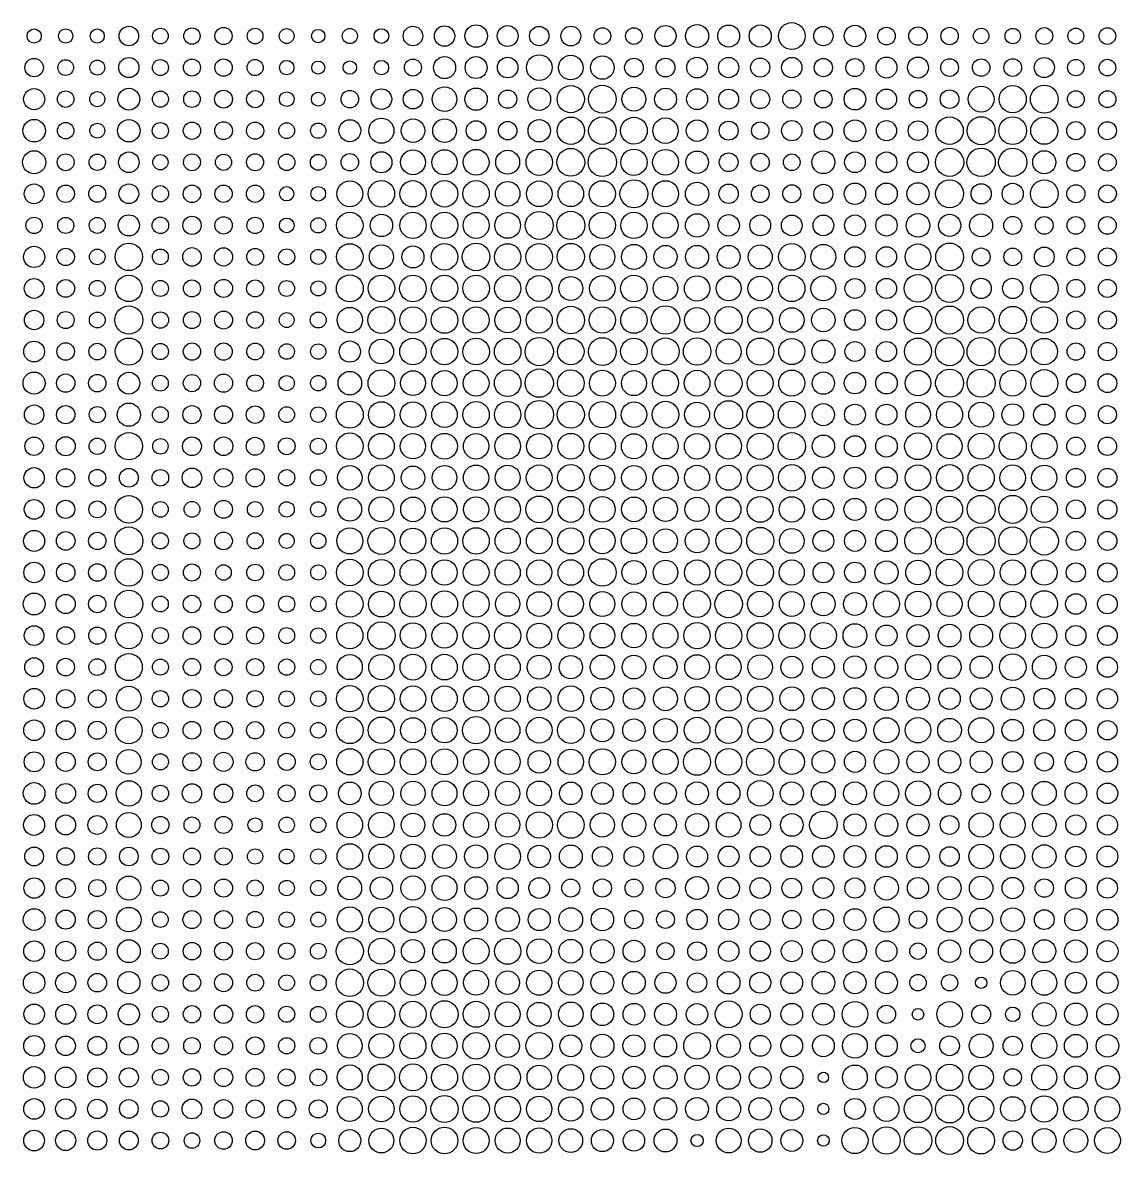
# Model space of a CAD drawing. Header units: millimetres. Extents: x 0 to 15650, y 0 to 8040.
# Drawn here: x 7832 to 9762, y 4051 to 6040 of the extents above; entities that cross this region are included whole.
import ezdxf

# ---------------------------------------------------------------- set-up
doc = ezdxf.new("R2010")
doc.units = ezdxf.units.MM
doc.layers.add('Default', color=7, linetype='Continuous', true_color=0x000000)

msp = doc.modelspace()

# ---------------------------------------------------------------- linework, layer by layer
at = {"layer": 'Default', "color": 0}
for centre, radius in [((7852.7, 6016.1), 12.5), ((7908.2, 6016.1), 12.6), ((7963.7, 6016.1), 12.4), ((8019.2, 6016.1), 17.2), ((8074.7, 6016.1), 13.8), ((8130.2, 6016.1), 14.4), ((8185.7, 6016.1), 15.1), ((8241.2, 6016.1), 13.8), ((8296.7, 6016.1), 13.1), ((8352.2, 6016.1), 11.7), ((8407.7, 6016.1), 13.3), ((8463.2, 6016.1), 12.9), ((8518.7, 6016.1), 17.2), ((8574.2, 6016.1), 17.9), ((8629.7, 6016.1), 19.8), ((8685.2, 6016.1), 18.3), ((8740.7, 6016.1), 17), ((8796.2, 6016.1), 17.4), ((8851.7, 6016.1), 14.6), ((8907.2, 6016.1), 14.6), ((8962.7, 6016.1), 18.6), ((9018.2, 6016.1), 20.2), ((9073.7, 6016.1), 19.3), ((9129.2, 6016.1), 19.5), ((9184.7, 6016.1), 23.5), ((9240.2, 6016.1), 17), ((9295.7, 6016.1), 18.9), ((9351.2, 6016.1), 15.5), ((9406.6, 6016.1), 16.2), ((9462.1, 6016.1), 15.3), ((9517.6, 6016.1), 13.6), ((9573.1, 6016.1), 13.5), ((9628.6, 6016.1), 14.8), ((9684.1, 6016.1), 14), ((9739.6, 6016.1), 14.6), ((7852.7, 5960.7), 16.2), ((7908.2, 5960.7), 13.8), ((7963.7, 5960.7), 13.1), ((8019.2, 5960.7), 17.7), ((8074.7, 5960.7), 14), ((8130.2, 5960.7), 15), ((8185.7, 5960.7), 15.3), ((8241.2, 5960.7), 14.2), ((8296.7, 5960.7), 12.7), ((8352.2, 5960.7), 11.4), ((8407.7, 5960.7), 11.8), ((8463.2, 5960.7), 12.7), ((8518.7, 5960.7), 15), ((8574.2, 5960.7), 19.4), ((8629.7, 5960.7), 19.3), ((8685.2, 5960.7), 18.1), ((8740.7, 5960.7), 22.5), ((8796.2, 5960.7), 21.6), ((8851.7, 5960.7), 20.6), ((8907.2, 5960.7), 16.4), ((8962.7, 5960.7), 16.5), ((9018.2, 5960.7), 18.2), ((9073.7, 5960.7), 17.8), ((9129.2, 5960.7), 16.8), ((9184.7, 5960.7), 17.9), ((9240.2, 5960.7), 16), ((9295.7, 5960.7), 15.8), ((9351.2, 5960.7), 18.4), ((9406.6, 5960.7), 18.4), ((9462.1, 5960.7), 15.5), ((9517.6, 5960.7), 15.3), ((9573.1, 5960.7), 15.5), ((9628.6, 5960.7), 17.7), ((9684.1, 5960.7), 14.4), ((9739.6, 5960.7), 14.6), ((8574.2, 5905.2), 21.7), ((8796.2, 5905.2), 23.8), ((8851.7, 5905.2), 24.4), ((8907.2, 5905.2), 21), ((9517.6, 5905.2), 22.6), ((9573.1, 5905.2), 23.9), ((9628.6, 5905.2), 24.5), ((7852.7, 5905.2), 18.6), ((7908.2, 5905.2), 14.5), ((7963.7, 5905.2), 13.2), ((8019.2, 5905.2), 19.1), ((8074.7, 5905.2), 14.1), ((8130.2, 5905.2), 14.6), ((8185.7, 5905.2), 15.7), ((8241.2, 5905.2), 15), ((8296.7, 5905.2), 12.9), ((8352.2, 5905.2), 12.1), ((8407.7, 5905.2), 15.3), ((8463.2, 5905.2), 18.1), ((8518.7, 5905.2), 17.1), ((8629.7, 5905.2), 19.6), ((8685.2, 5905.2), 16), ((8740.7, 5905.2), 20), ((8962.7, 5905.2), 19.4), ((9018.2, 5905.2), 18.4), ((9073.7, 5905.2), 17.5), ((9129.2, 5905.2), 16.7), ((9184.7, 5905.2), 16), ((9240.2, 5905.2), 15.4), ((9295.7, 5905.2), 19), ((9351.2, 5905.2), 17.7), ((9406.6, 5905.2), 15.4), ((9462.1, 5905.2), 16.4), ((9684.1, 5905.2), 14.8), ((9739.6, 5905.2), 14.9), ((7852.7, 5849.8), 19.8), ((8019.2, 5849.8), 19.7), ((8407.7, 5849.8), 19.3), ((8463.2, 5849.8), 22.1), ((8518.7, 5849.8), 20.8), ((8574.2, 5849.8), 20.8), ((8629.7, 5849.8), 17.4), ((8740.7, 5849.8), 19.7), ((8796.2, 5849.8), 24), ((8851.7, 5849.8), 24.1), ((8907.2, 5849.8), 23.5), ((8962.7, 5849.8), 22.4), ((9018.2, 5849.8), 18.9), ((9073.7, 5849.8), 16.7), ((9184.7, 5849.8), 17.9), ((9295.7, 5849.8), 19.1), ((9351.2, 5849.8), 17.7), ((9406.6, 5849.8), 17.2), ((9462.1, 5849.8), 24.1), ((9517.6, 5849.8), 24.6), ((9573.1, 5849.8), 24.4), ((9628.6, 5849.8), 23.9), ((7908.2, 5849.8), 14.5), ((7963.7, 5849.8), 13.1), ((8074.7, 5849.8), 14.2), ((8130.2, 5849.8), 15.2), ((8185.7, 5849.8), 15.6), ((8241.2, 5849.8), 15.1), ((8296.7, 5849.8), 13.8), ((8352.2, 5849.8), 13.4), ((8685.2, 5849.8), 16.2), ((9129.2, 5849.8), 15.3), ((9240.2, 5849.8), 16), ((9684.1, 5849.8), 16), ((9739.6, 5849.8), 15.8), ((7852.7, 5794.3), 20.3), ((7908.2, 5794.3), 14.8), ((7963.7, 5794.3), 14.3), ((8019.2, 5794.3), 18.1), ((8074.7, 5794.3), 13.4), ((8130.2, 5794.3), 14.8), ((8185.7, 5794.3), 14.2), ((8241.2, 5794.3), 15), ((8296.7, 5794.3), 14.5), ((8352.2, 5794.3), 13.9), ((8407.7, 5794.3), 15.3), ((8463.2, 5794.3), 18.6), ((8518.7, 5794.3), 21.8), ((8574.2, 5794.3), 22.1), ((8629.7, 5794.3), 22.7), ((8685.2, 5794.3), 21), ((8740.7, 5794.3), 23.2), ((8796.2, 5794.3), 24.4), ((8851.7, 5794.3), 25), ((8907.2, 5794.3), 23.2), ((8962.7, 5794.3), 22.6), ((9018.2, 5794.3), 19.8), ((9073.7, 5794.3), 16.5), ((9129.2, 5794.3), 16), ((9184.7, 5794.3), 14.6), ((9240.2, 5794.3), 20), ((9295.7, 5794.3), 18.2), ((9351.2, 5794.3), 18.2), ((9406.6, 5794.3), 18.4), ((9462.1, 5794.3), 24.8), ((9517.6, 5794.3), 24.9), ((9573.1, 5794.3), 24.8), ((9628.6, 5794.3), 20.3), ((9684.1, 5794.3), 15.7), ((9739.6, 5794.3), 15.4), ((7852.7, 5738.9), 17.4), ((7908.2, 5738.9), 15.3), ((7963.7, 5738.9), 14.9), ((8019.2, 5738.9), 17.3), ((8074.7, 5738.9), 14.3), ((8130.2, 5738.9), 15.4), ((8185.7, 5738.9), 15.2), ((8241.2, 5738.9), 15.2), ((8296.7, 5738.9), 12.6), ((8352.2, 5738.9), 12.9), ((8407.7, 5738.9), 22.7), ((8463.2, 5738.9), 23.3), ((8518.7, 5738.9), 23.1), ((8574.2, 5738.9), 23.2), ((8629.7, 5738.9), 23.2), ((8685.2, 5738.9), 21.6), ((8740.7, 5738.9), 22.5), ((8796.2, 5738.9), 22.5), ((8851.7, 5738.9), 23), ((8907.2, 5738.9), 24.6), ((8962.7, 5738.9), 23), ((9018.2, 5738.9), 20.5), ((9073.7, 5738.9), 17), ((9129.2, 5738.9), 15.5), ((9184.7, 5738.9), 15.8), ((9240.2, 5738.9), 16.7), ((9295.7, 5738.9), 18.8), ((9351.2, 5738.9), 18.9), ((9406.6, 5738.9), 19.4), ((9462.1, 5738.9), 24.5), ((9517.6, 5738.9), 17.8), ((9573.1, 5738.9), 18.6), ((9628.6, 5738.9), 24.3), ((9684.1, 5738.9), 15.9), ((9739.6, 5738.9), 15.7), ((8740.7, 5683.4), 24.6), ((8796.2, 5683.4), 24.7), ((7852.7, 5683.4), 14.3), ((7908.2, 5683.4), 14.1), ((7963.7, 5683.4), 14), ((8019.2, 5683.4), 18.6), ((8074.7, 5683.4), 14.5), ((8130.2, 5683.4), 16), ((8185.7, 5683.4), 15.3), ((8241.2, 5683.4), 14.4), ((8296.7, 5683.4), 12.9), ((8352.2, 5683.4), 13.3), ((8407.7, 5683.4), 23.2), ((8463.2, 5683.4), 19.8), ((8518.7, 5683.4), 23), ((8574.2, 5683.4), 23.2), ((8629.7, 5683.4), 22.9), ((8685.2, 5683.4), 22.7), ((8851.7, 5683.4), 23.1), ((8907.2, 5683.4), 23.2), ((8962.7, 5683.4), 22.2), ((9018.2, 5683.4), 20.5), ((9073.7, 5683.4), 18.9), ((9129.2, 5683.4), 18.3), ((9184.7, 5683.4), 18.2), ((9240.2, 5683.4), 18.2), ((9295.7, 5683.4), 18.3), ((9351.2, 5683.4), 18.8), ((9406.6, 5683.4), 20.8), ((9462.1, 5683.4), 19.5), ((9517.6, 5683.4), 20.2), ((9573.1, 5683.4), 15.8), ((9628.6, 5683.4), 15.5), ((9684.1, 5683.4), 15.5), ((9739.6, 5683.4), 15.5), ((8019.2, 5628), 24.1), ((8407.7, 5628), 23.2), ((8463.2, 5628), 21.1), ((8574.2, 5628), 23.4), ((8629.7, 5628), 24.3), ((8685.2, 5628), 23.2), ((8740.7, 5628), 23.4), ((8796.2, 5628), 23.8), ((8851.7, 5628), 21.9), ((8907.2, 5628), 22), ((8962.7, 5628), 20.3), ((9018.2, 5628), 20.3), ((9073.7, 5628), 20.2), ((9129.2, 5628), 21.2), ((9184.7, 5628), 23.5), ((9240.2, 5628), 22), ((9406.6, 5628), 22.7), ((9462.1, 5628), 24.4), ((7852.7, 5628), 18.6), ((7908.2, 5628), 15.3), ((7963.7, 5628), 13.8), ((8074.7, 5628), 13.9), ((8130.2, 5628), 16.3), ((8185.7, 5628), 16), ((8241.2, 5628), 14.8), ((8296.7, 5628), 14.1), ((8352.2, 5628), 13.2), ((8518.7, 5628), 19.3), ((9295.7, 5628), 18), ((9351.2, 5628), 17.8), ((9517.6, 5628), 15.7), ((9573.1, 5628), 15.5), ((9628.6, 5628), 17.3), ((9684.1, 5628), 15.6), ((9739.6, 5628), 15.8), ((7852.7, 5572.6), 17.4), ((7908.2, 5572.6), 15.6), ((8019.2, 5572.6), 23.2), ((8185.7, 5572.6), 15.8), ((8407.7, 5572.6), 23.7), ((8463.2, 5572.6), 23.4), ((8518.7, 5572.6), 23.4), ((8574.2, 5572.6), 23.2), ((8629.7, 5572.6), 23.4), ((8685.2, 5572.6), 23.2), ((8740.7, 5572.6), 22.7), ((8796.2, 5572.6), 21.1), ((8851.7, 5572.6), 22.5), ((8907.2, 5572.6), 23.4), ((8962.7, 5572.6), 21.6), ((9018.2, 5572.6), 22.3), ((9073.7, 5572.6), 21.8), ((9129.2, 5572.6), 21.5), ((9184.7, 5572.6), 23.2), ((9240.2, 5572.6), 21.9), ((9295.7, 5572.6), 17.5), ((9351.2, 5572.6), 17.7), ((9406.6, 5572.6), 24.3), ((9462.1, 5572.6), 24.5), ((9517.6, 5572.6), 17.9), ((9573.1, 5572.6), 17.9), ((9628.6, 5572.6), 24.4), ((9684.1, 5572.6), 15.8), ((9739.6, 5572.6), 15.8), ((7963.7, 5572.6), 14), ((8074.7, 5572.6), 14), ((8130.2, 5572.6), 15), ((8241.2, 5572.6), 14.9), ((8296.7, 5572.6), 13.9), ((8352.2, 5572.6), 13.1), ((7852.7, 5517.1), 17.1), ((7908.2, 5517.1), 14.9), ((7963.7, 5517.1), 13.9), ((8019.2, 5517.1), 24.7), ((8074.7, 5517.1), 14.3), ((8130.2, 5517.1), 15), ((8185.7, 5517.1), 15.8), ((8241.2, 5517.1), 14.6), ((8296.7, 5517.1), 13.1), ((8352.2, 5517.1), 14), ((8407.7, 5517.1), 22.3), ((8463.2, 5517.1), 23.7), ((8518.7, 5517.1), 23.2), ((8574.2, 5517.1), 23.3), ((8629.7, 5517.1), 23), ((8685.2, 5517.1), 22.5), ((8740.7, 5517.1), 23), ((8796.2, 5517.1), 24.1), ((8851.7, 5517.1), 23.2), ((8907.2, 5517.1), 23.3), ((8962.7, 5517.1), 25), ((9018.2, 5517.1), 22), ((9073.7, 5517.1), 23.9), ((9129.2, 5517.1), 22), ((9184.7, 5517.1), 21.6), ((9240.2, 5517.1), 20.6), ((9295.7, 5517.1), 18.1), ((9351.2, 5517.1), 17.7), ((9406.6, 5517.1), 24.1), ((9462.1, 5517.1), 24.6), ((9517.6, 5517.1), 23.2), ((9573.1, 5517.1), 24), ((9628.6, 5517.1), 23.2), ((9684.1, 5517.1), 15.9), ((9739.6, 5517.1), 15.9), ((7852.7, 5461.7), 18.3), ((7908.2, 5461.7), 15.4), ((7963.7, 5461.7), 14.6), ((8019.2, 5461.7), 23.8), ((8074.7, 5461.7), 14.2), ((8130.2, 5461.7), 15.2), ((8185.7, 5461.7), 15.3), ((8241.2, 5461.7), 14.8), ((8296.7, 5461.7), 13.6), ((8352.2, 5461.7), 13.4), ((8407.7, 5461.7), 18.7), ((8463.2, 5461.7), 21.5), ((8518.7, 5461.7), 23.3), ((8574.2, 5461.7), 23.2), ((8629.7, 5461.7), 23.5), ((8685.2, 5461.7), 23.4), ((8740.7, 5461.7), 24.9), ((8796.2, 5461.7), 23.2), ((8851.7, 5461.7), 24.4), ((8907.2, 5461.7), 23.4), ((8962.7, 5461.7), 23.9), ((9018.2, 5461.7), 24.1), ((9073.7, 5461.7), 22.1), ((9129.2, 5461.7), 23.8), ((9184.7, 5461.7), 23), ((9240.2, 5461.7), 20.3), ((9295.7, 5461.7), 17.5), ((9351.2, 5461.7), 17.7), ((9406.6, 5461.7), 23.8), ((9462.1, 5461.7), 24.9), ((9517.6, 5461.7), 24.8), ((9573.1, 5461.7), 24), ((9628.6, 5461.7), 23.2), ((9684.1, 5461.7), 15.3), ((9739.6, 5461.7), 16.1), ((8463.2, 5406.2), 23.5), ((8629.7, 5406.2), 22.7), ((8685.2, 5406.2), 23.4), ((8740.7, 5406.2), 24.9), ((8796.2, 5406.2), 23.5), ((8851.7, 5406.2), 22.8), ((8962.7, 5406.2), 23), ((9018.2, 5406.2), 22.7), ((9073.7, 5406.2), 23.5), ((9129.2, 5406.2), 22.7), ((9184.7, 5406.2), 23), ((9462.1, 5406.2), 24.6), ((9517.6, 5406.2), 24.6), ((9573.1, 5406.2), 22.8), ((9628.6, 5406.2), 23.7), ((7852.7, 5406.2), 19.4), ((7908.2, 5406.2), 16.1), ((7963.7, 5406.2), 15.3), ((8019.2, 5406.2), 19.1), ((8074.7, 5406.2), 13.9), ((8130.2, 5406.2), 15.2), ((8185.7, 5406.2), 16), ((8241.2, 5406.2), 14.6), ((8296.7, 5406.2), 13.4), ((8352.2, 5406.2), 13.6), ((8407.7, 5406.2), 20.7), ((8518.7, 5406.2), 21.8), ((8574.2, 5406.2), 22.1), ((8907.2, 5406.2), 22), ((9240.2, 5406.2), 19.6), ((9295.7, 5406.2), 18.8), ((9351.2, 5406.2), 18.9), ((9406.6, 5406.2), 22.4), ((9684.1, 5406.2), 16.5), ((9739.6, 5406.2), 16.5), ((8019.2, 5350.8), 20.4), ((8407.7, 5350.8), 23.7), ((8463.2, 5350.8), 22.8), ((8518.7, 5350.8), 22.5), ((8574.2, 5350.8), 22.5), ((8629.7, 5350.8), 23.2), ((8685.2, 5350.8), 23.3), ((8740.7, 5350.8), 25), ((8796.2, 5350.8), 23.9), ((8851.7, 5350.8), 23.3), ((8907.2, 5350.8), 22.4), ((8962.7, 5350.8), 23.5), ((9018.2, 5350.8), 22), ((9073.7, 5350.8), 24.6), ((9129.2, 5350.8), 23.4), ((9184.7, 5350.8), 23.6), ((9240.2, 5350.8), 19.5), ((9406.6, 5350.8), 21.7), ((9462.1, 5350.8), 23), ((9517.6, 5350.8), 21.9), ((9573.1, 5350.8), 19.1), ((9628.6, 5350.8), 18.7), ((7852.7, 5350.8), 17.1), ((7908.2, 5350.8), 16.1), ((7963.7, 5350.8), 14.2), ((8074.7, 5350.8), 13.9), ((8130.2, 5350.8), 15.9), ((8185.7, 5350.8), 15.8), ((8241.2, 5350.8), 15.5), ((8296.7, 5350.8), 13.8), ((8352.2, 5350.8), 13.5), ((9295.7, 5350.8), 18.4), ((9351.2, 5350.8), 18.4), ((9684.1, 5350.8), 16.5), ((9739.6, 5350.8), 15.9), ((7852.7, 5295.3), 16.2), ((7908.2, 5295.3), 16.7), ((7963.7, 5295.3), 14.3), ((8019.2, 5295.3), 23.9), ((8130.2, 5295.3), 16.5), ((8185.7, 5295.3), 16.3), ((8241.2, 5295.3), 15.7), ((8296.7, 5295.3), 14.8), ((8407.7, 5295.3), 23.4), ((8463.2, 5295.3), 22.7), ((8518.7, 5295.3), 22.2), ((8574.2, 5295.3), 22.7), ((8629.7, 5295.3), 22.4), ((8685.2, 5295.3), 22.7), ((8740.7, 5295.3), 22.2), ((8796.2, 5295.3), 22.7), ((8851.7, 5295.3), 23), ((8907.2, 5295.3), 22.1), ((8962.7, 5295.3), 22.3), ((9018.2, 5295.3), 22.4), ((9073.7, 5295.3), 22.7), ((9129.2, 5295.3), 23), ((9184.7, 5295.3), 24), ((9240.2, 5295.3), 19.7), ((9295.7, 5295.3), 18.5), ((9351.2, 5295.3), 18.9), ((9406.6, 5295.3), 23.5), ((9462.1, 5295.3), 22), ((9517.6, 5295.3), 22.8), ((9573.1, 5295.3), 23.9), ((9628.6, 5295.3), 22.6), ((9684.1, 5295.3), 16.1), ((9739.6, 5295.3), 16.2), ((8074.7, 5295.3), 13.6), ((8352.2, 5295.3), 14.1), ((7852.7, 5239.9), 17.9), ((7908.2, 5239.9), 16), ((7963.7, 5239.9), 14.8), ((8019.2, 5239.9), 16.5), ((8074.7, 5239.9), 14.5), ((8130.2, 5239.9), 17.2), ((8185.7, 5239.9), 16.2), ((8241.2, 5239.9), 16), ((8296.7, 5239.9), 14.3), ((8352.2, 5239.9), 14), ((8407.7, 5239.9), 21.5), ((8463.2, 5239.9), 22.7), ((8518.7, 5239.9), 20.6), ((8574.2, 5239.9), 21.7), ((8629.7, 5239.9), 22.4), ((8685.2, 5239.9), 22), ((8740.7, 5239.9), 22.7), ((8796.2, 5239.9), 23.2), ((8851.7, 5239.9), 22), ((8907.2, 5239.9), 21.6), ((8962.7, 5239.9), 22.2), ((9018.2, 5239.9), 22.1), ((9073.7, 5239.9), 22), ((9129.2, 5239.9), 22.9), ((9184.7, 5239.9), 23.3), ((9240.2, 5239.9), 18.8), ((9295.7, 5239.9), 18.7), ((9351.2, 5239.9), 18.9), ((9406.6, 5239.9), 22.5), ((9462.1, 5239.9), 23.1), ((9517.6, 5239.9), 23.1), ((9573.1, 5239.9), 22.5), ((9628.6, 5239.9), 22.2), ((9684.1, 5239.9), 16.6), ((9739.6, 5239.9), 16.6), ((7852.7, 5184.4), 17.4), ((7908.2, 5184.4), 16), ((7963.7, 5184.4), 14.8), ((8019.2, 5184.4), 24.2), ((8074.7, 5184.4), 13.8), ((8130.2, 5184.4), 13.9), ((8185.7, 5184.4), 15.7), ((8241.2, 5184.4), 13.6), ((8296.7, 5184.4), 13.4), ((8352.2, 5184.4), 13.5), ((8407.7, 5184.4), 20.8), ((8463.2, 5184.4), 22), ((8518.7, 5184.4), 21.6), ((8574.2, 5184.4), 22.1), ((8629.7, 5184.4), 22.1), ((8685.2, 5184.4), 22.7), ((8740.7, 5184.4), 23.5), ((8796.2, 5184.4), 22.8), ((8851.7, 5184.4), 22.6), ((8907.2, 5184.4), 21.7), ((8962.7, 5184.4), 21.2), ((9018.2, 5184.4), 21.3), ((9073.7, 5184.4), 21.6), ((9129.2, 5184.4), 22.7), ((9184.7, 5184.4), 22.2), ((9240.2, 5184.4), 18.2), ((9295.7, 5184.4), 19.3), ((9351.2, 5184.4), 19.1), ((9406.6, 5184.4), 23), ((9462.1, 5184.4), 23), ((9517.6, 5184.4), 24.6), ((9573.1, 5184.4), 24.6), ((9628.6, 5184.4), 23), ((9684.1, 5184.4), 16.5), ((9739.6, 5184.4), 16.8), ((8019.2, 5129), 24.6), ((8407.7, 5129), 23), ((8463.2, 5129), 23.6), ((8518.7, 5129), 22.5), ((8574.2, 5129), 23.1), ((8629.7, 5129), 23.2), ((8685.2, 5129), 22.2), ((8740.7, 5129), 22.6), ((8796.2, 5129), 23), ((8851.7, 5129), 22.5), ((8907.2, 5129), 22.3), ((9073.7, 5129), 22.4), ((9129.2, 5129), 23.8), ((9184.7, 5129), 21.7), ((9406.6, 5129), 23.4), ((9462.1, 5129), 24.6), ((9517.6, 5129), 24.8), ((9573.1, 5129), 24.6), ((9628.6, 5129), 24.8), ((7852.7, 5129), 18.5), ((7908.2, 5129), 16.4), ((7963.7, 5129), 15.3), ((8074.7, 5129), 14.2), ((8130.2, 5129), 14.1), ((8185.7, 5129), 15.5), ((8241.2, 5129), 14.2), ((8296.7, 5129), 13.2), ((8352.2, 5129), 13.6), ((8962.7, 5129), 21), ((9018.2, 5129), 20.8), ((9240.2, 5129), 18.4), ((9295.7, 5129), 18.4), ((9351.2, 5129), 18.9), ((9684.1, 5129), 16.8), ((9739.6, 5129), 16.6), ((7852.7, 5073.5), 18.1), ((8019.2, 5073.5), 24.2), ((8407.7, 5073.5), 23.4), ((8463.2, 5073.5), 22.9), ((8518.7, 5073.5), 22.7), ((8574.2, 5073.5), 22.3), ((8629.7, 5073.5), 22.7), ((8685.2, 5073.5), 22.2), ((8740.7, 5073.5), 22), ((8796.2, 5073.5), 22.5), ((8851.7, 5073.5), 24.2), ((8907.2, 5073.5), 21.2), ((8962.7, 5073.5), 21.6), ((9018.2, 5073.5), 22.2), ((9073.7, 5073.5), 22.9), ((9129.2, 5073.5), 23.3), ((9184.7, 5073.5), 22), ((9240.2, 5073.5), 18.2), ((9295.7, 5073.5), 18.2), ((9351.2, 5073.5), 20.4), ((9406.6, 5073.5), 21.6), ((9462.1, 5073.5), 23.4), ((9517.6, 5073.5), 22.7), ((9573.1, 5073.5), 22.2), ((9628.6, 5073.5), 22.4), ((7908.2, 5073.5), 16.2), ((7963.7, 5073.5), 15.4), ((8074.7, 5073.5), 14.1), ((8130.2, 5073.5), 15), ((8185.7, 5073.5), 13.6), ((8241.2, 5073.5), 14.6), ((8296.7, 5073.5), 14), ((8352.2, 5073.5), 13.3), ((9684.1, 5073.5), 17), ((9739.6, 5073.5), 17), ((7852.7, 5018.1), 19.2), ((7908.2, 5018.1), 16.9), ((7963.7, 5018.1), 15.3), ((8019.2, 5018.1), 24.4), ((8074.7, 5018.1), 13.9), ((8130.2, 5018.1), 15.3), ((8185.7, 5018.1), 15.3), ((8241.2, 5018.1), 15.1), ((8296.7, 5018.1), 14.3), ((8352.2, 5018.1), 13.6), ((8407.7, 5018.1), 23.2), ((8463.2, 5018.1), 22.7), ((8518.7, 5018.1), 23.2), ((8574.2, 5018.1), 23), ((8629.7, 5018.1), 22.9), ((8685.2, 5018.1), 21.5), ((8740.7, 5018.1), 21.7), ((8796.2, 5018.1), 22.2), ((8851.7, 5018.1), 21.9), ((8907.2, 5018.1), 21.2), ((8962.7, 5018.1), 21.1), ((9018.2, 5018.1), 23.7), ((9073.7, 5018.1), 24.1), ((9129.2, 5018.1), 22.3), ((9184.7, 5018.1), 21.8), ((9240.2, 5018.1), 20.8), ((9295.7, 5018.1), 20.2), ((9351.2, 5018.1), 22.9), ((9406.6, 5018.1), 22.5), ((9462.1, 5018.1), 22), ((9517.6, 5018.1), 22.5), ((9573.1, 5018.1), 22.7), ((9628.6, 5018.1), 23.4), ((9684.1, 5018.1), 18), ((9739.6, 5018.1), 17.2), ((7852.7, 4962.6), 17.3), ((7908.2, 4962.6), 15.6), ((7963.7, 4962.6), 15.1), ((8019.2, 4962.6), 23.2), ((8074.7, 4962.6), 14), ((8130.2, 4962.6), 15.6), ((8185.7, 4962.6), 15.8), ((8241.2, 4962.6), 15), ((8296.7, 4962.6), 14), ((8352.2, 4962.6), 13.4), ((8407.7, 4962.6), 23.1), ((8463.2, 4962.6), 24.1), ((8518.7, 4962.6), 22.5), ((8574.2, 4962.6), 22.2), ((8629.7, 4962.6), 23.1), ((8685.2, 4962.6), 22.9), ((8740.7, 4962.6), 21.8), ((8796.2, 4962.6), 22.7), ((8851.7, 4962.6), 21.7), ((8907.2, 4962.6), 21.5), ((8962.7, 4962.6), 21.9), ((9018.2, 4962.6), 23.1), ((9073.7, 4962.6), 23.2), ((9129.2, 4962.6), 22.7), ((9184.7, 4962.6), 22.7), ((9240.2, 4962.6), 23), ((9295.7, 4962.6), 20.9), ((9351.2, 4962.6), 18.6), ((9406.6, 4962.6), 19.4), ((9462.1, 4962.6), 20), ((9517.6, 4962.6), 20.1), ((9573.1, 4962.6), 22.4), ((9628.6, 4962.6), 21.9), ((9684.1, 4962.6), 17.8), ((9739.6, 4962.6), 17.3), ((7852.7, 4907.2), 16.5), ((7908.2, 4907.2), 15.5), ((7963.7, 4907.2), 14.7), ((8019.2, 4907.2), 23.7), ((8074.7, 4907.2), 14.1), ((8130.2, 4907.2), 15.2), ((8185.7, 4907.2), 15), ((8241.2, 4907.2), 15.1), ((8296.7, 4907.2), 14.3), ((8352.2, 4907.2), 13.4), ((8407.7, 4907.2), 22), ((8463.2, 4907.2), 22.3), ((8518.7, 4907.2), 22.7), ((8574.2, 4907.2), 22.5), ((8629.7, 4907.2), 23.2), ((8685.2, 4907.2), 22.2), ((8740.7, 4907.2), 21), ((8796.2, 4907.2), 20.5), ((8851.7, 4907.2), 21.3), ((8907.2, 4907.2), 20.8), ((8962.7, 4907.2), 20.3), ((9018.2, 4907.2), 21.8), ((9073.7, 4907.2), 21.9), ((9129.2, 4907.2), 21.7), ((9184.7, 4907.2), 19.3), ((9240.2, 4907.2), 19.3), ((9295.7, 4907.2), 19.7), ((9351.2, 4907.2), 19.8), ((9406.6, 4907.2), 22.2), ((9462.1, 4907.2), 20.2), ((9517.6, 4907.2), 19.5), ((9573.1, 4907.2), 23.4), ((9628.6, 4907.2), 21), ((9684.1, 4907.2), 18.6), ((9739.6, 4907.2), 17.7), ((8019.2, 4851.7), 21.8), ((8407.7, 4851.7), 23.2), ((8463.2, 4851.7), 23.2), ((8518.7, 4851.7), 22.4), ((8574.2, 4851.7), 22.5), ((8629.7, 4851.7), 22), ((8685.2, 4851.7), 22.2), ((8740.7, 4851.7), 20.6), ((8796.2, 4851.7), 22.5), ((8962.7, 4851.7), 21), ((9018.2, 4851.7), 21.5), ((9073.7, 4851.7), 22), ((9129.2, 4851.7), 22.2), ((9184.7, 4851.7), 20.9), ((9351.2, 4851.7), 20.8), ((7852.7, 4851.7), 18.1), ((7908.2, 4851.7), 16.2), ((7963.7, 4851.7), 15.5), ((8074.7, 4851.7), 14.3), ((8130.2, 4851.7), 16), ((8185.7, 4851.7), 15.7), ((8241.2, 4851.7), 14.4), ((8296.7, 4851.7), 13.7), ((8352.2, 4851.7), 13.6), ((8851.7, 4851.7), 20.2), ((8907.2, 4851.7), 19), ((9240.2, 4851.7), 19.4), ((9295.7, 4851.7), 19.4), ((9406.6, 4851.7), 20.1), ((9462.1, 4851.7), 18.9), ((9517.6, 4851.7), 19.1), ((9573.1, 4851.7), 20.2), ((9628.6, 4851.7), 18.4), ((9684.1, 4851.7), 18.2), ((9739.6, 4851.7), 17.8), ((7852.7, 4796.3), 18.2), ((7908.2, 4796.3), 16.7), ((8019.2, 4796.3), 23.6), ((8407.7, 4796.3), 23.5), ((8463.2, 4796.3), 23.2), ((8518.7, 4796.3), 22), ((8574.2, 4796.3), 22.2), ((8629.7, 4796.3), 24), ((8685.2, 4796.3), 21.6), ((8740.7, 4796.3), 22.7), ((8796.2, 4796.3), 23.4), ((8851.7, 4796.3), 20.1), ((8907.2, 4796.3), 19.8), ((8962.7, 4796.3), 20.7), ((9018.2, 4796.3), 22.7), ((9073.7, 4796.3), 23.2), ((9129.2, 4796.3), 21.9), ((9184.7, 4796.3), 19.8), ((9240.2, 4796.3), 19.3), ((9295.7, 4796.3), 19.5), ((9351.2, 4796.3), 22), ((9406.6, 4796.3), 22.3), ((9462.1, 4796.3), 20.9), ((9517.6, 4796.3), 22), ((9573.1, 4796.3), 19), ((9628.6, 4796.3), 18.6), ((9684.1, 4796.3), 18.4), ((9739.6, 4796.3), 17), ((7963.7, 4796.3), 15.9), ((8074.7, 4796.3), 13.8), ((8130.2, 4796.3), 15.6), ((8185.7, 4796.3), 15.8), ((8241.2, 4796.3), 15.1), ((8296.7, 4796.3), 13.8), ((8352.2, 4796.3), 13.8), ((7852.7, 4740.8), 17.5), ((7908.2, 4740.8), 16.7), ((7963.7, 4740.8), 15.8), ((8019.2, 4740.8), 21.8), ((8074.7, 4740.8), 14.1), ((8130.2, 4740.8), 16.1), ((8185.7, 4740.8), 16.7), ((8241.2, 4740.8), 16.1), ((8296.7, 4740.8), 15), ((8352.2, 4740.8), 14), ((8407.7, 4740.8), 23.1), ((8463.2, 4740.8), 23), ((8518.7, 4740.8), 22.6), ((8574.2, 4740.8), 22.7), ((8629.7, 4740.8), 22.3), ((8685.2, 4740.8), 22.1), ((8740.7, 4740.8), 19.7), ((8796.2, 4740.8), 22.4), ((8851.7, 4740.8), 23), ((8907.2, 4740.8), 21), ((8962.7, 4740.8), 22.2), ((9018.2, 4740.8), 23.7), ((9073.7, 4740.8), 23.3), ((9129.2, 4740.8), 24.2), ((9184.7, 4740.8), 22.1), ((9240.2, 4740.8), 19.9), ((9295.7, 4740.8), 18.6), ((9351.2, 4740.8), 21.7), ((9406.6, 4740.8), 19.4), ((9462.1, 4740.8), 19.7), ((9517.6, 4740.8), 19.4), ((9573.1, 4740.8), 18.2), ((9628.6, 4740.8), 16.2), ((9684.1, 4740.8), 18.7), ((9739.6, 4740.8), 17.9), ((7852.7, 4685.4), 19.1), ((7908.2, 4685.4), 17.3), ((7963.7, 4685.4), 16), ((8019.2, 4685.4), 22.3), ((8074.7, 4685.4), 14.3), ((8130.2, 4685.4), 17), ((8185.7, 4685.4), 16.3), ((8241.2, 4685.4), 14.7), ((8296.7, 4685.4), 14.8), ((8352.2, 4685.4), 15), ((8407.7, 4685.4), 19.9), ((8463.2, 4685.4), 21.3), ((8518.7, 4685.4), 21.3), ((8574.2, 4685.4), 21.9), ((8629.7, 4685.4), 22), ((8685.2, 4685.4), 21.4), ((8740.7, 4685.4), 21.7), ((8796.2, 4685.4), 19.8), ((8851.7, 4685.4), 19.1), ((8907.2, 4685.4), 19.2), ((8962.7, 4685.4), 19.1), ((9018.2, 4685.4), 20.1), ((9073.7, 4685.4), 19.8), ((9129.2, 4685.4), 22.5), ((9184.7, 4685.4), 20.3), ((9240.2, 4685.4), 21), ((9295.7, 4685.4), 20.1), ((9351.2, 4685.4), 21.8), ((9406.6, 4685.4), 21.8), ((9462.1, 4685.4), 19.7), ((9517.6, 4685.4), 16.2), ((9573.1, 4685.4), 18.9), ((9628.6, 4685.4), 21.1), ((9684.1, 4685.4), 18.9), ((9739.6, 4685.4), 18.1), ((8796.2, 4629.9), 23.5), ((9240.2, 4629.9), 24.2), ((7852.7, 4629.9), 18.4), ((7908.2, 4629.9), 17.5), ((7963.7, 4629.9), 16.6), ((8019.2, 4629.9), 21.9), ((8074.7, 4629.9), 15.1), ((8130.2, 4629.9), 14), ((8185.7, 4629.9), 15), ((8241.2, 4629.9), 12.6), ((8296.7, 4629.9), 13.7), ((8352.2, 4629.9), 13.4), ((8407.7, 4629.9), 22.5), ((8463.2, 4629.9), 22.5), ((8518.7, 4629.9), 20.6), ((8574.2, 4629.9), 19.8), ((8629.7, 4629.9), 22), ((8685.2, 4629.9), 21.3), ((8740.7, 4629.9), 23.1), ((8851.7, 4629.9), 21.2), ((8907.2, 4629.9), 20.7), ((8962.7, 4629.9), 19.3), ((9018.2, 4629.9), 20.2), ((9073.7, 4629.9), 21.6), ((9129.2, 4629.9), 18.2), ((9184.7, 4629.9), 19.9), ((9295.7, 4629.9), 19.6), ((9351.2, 4629.9), 20), ((9406.6, 4629.9), 19.4), ((9462.1, 4629.9), 16.5), ((9517.6, 4629.9), 21.3), ((9573.1, 4629.9), 21.9), ((9628.6, 4629.9), 20.6), ((9684.1, 4629.9), 17.7), ((9739.6, 4629.9), 17.7), ((8407.7, 4574.5), 22.5), ((8463.2, 4574.5), 21.8), ((8518.7, 4574.5), 21.4), ((8574.2, 4574.5), 20.9), ((8629.7, 4574.5), 20.3), ((8685.2, 4574.5), 22.7), ((8740.7, 4574.5), 19.8), ((8796.2, 4574.5), 20.1), ((8962.7, 4574.5), 21.5), ((9295.7, 4574.5), 19.2), ((9406.6, 4574.5), 19.5), ((9517.6, 4574.5), 21.5), ((9573.1, 4574.5), 21.3), ((9628.6, 4574.5), 20.6), ((7852.7, 4574.5), 16.5), ((7908.2, 4574.5), 15.4), ((7963.7, 4574.5), 15.2), ((8019.2, 4574.5), 16.4), ((8074.7, 4574.5), 14.6), ((8130.2, 4574.5), 14.8), ((8185.7, 4574.5), 15.2), ((8241.2, 4574.5), 13.4), ((8296.7, 4574.5), 13.1), ((8352.2, 4574.5), 13.4), ((8851.7, 4574.5), 17.6), ((8907.2, 4574.5), 17.4), ((9018.2, 4574.5), 18.4), ((9073.7, 4574.5), 18.2), ((9129.2, 4574.5), 17.8), ((9184.7, 4574.5), 18.9), ((9240.2, 4574.5), 18.9), ((9351.2, 4574.5), 18.9), ((9462.1, 4574.5), 17.1), ((9684.1, 4574.5), 18), ((9739.6, 4574.5), 18.3), ((7852.7, 4519), 18), ((7908.2, 4519), 17), ((7963.7, 4519), 15), ((8019.2, 4519), 21.1), ((8130.2, 4519), 15.5), ((8185.7, 4519), 15.8), ((8407.7, 4519), 20.8), ((8463.2, 4519), 19.8), ((8518.7, 4519), 21.3), ((8574.2, 4519), 21.9), ((8629.7, 4519), 20), ((8685.2, 4519), 18.6), ((8740.7, 4519), 18.2), ((8796.2, 4519), 15.9), ((8851.7, 4519), 16), ((8907.2, 4519), 15.7), ((8962.7, 4519), 16.9), ((9018.2, 4519), 20.1), ((9073.7, 4519), 18.9), ((9129.2, 4519), 18.1), ((9184.7, 4519), 17.3), ((9240.2, 4519), 18.2), ((9295.7, 4519), 17.7), ((9351.2, 4519), 21), ((9406.6, 4519), 18.6), ((9462.1, 4519), 20.4), ((9517.6, 4519), 20.7), ((9573.1, 4519), 18.7), ((9628.6, 4519), 16.2), ((9684.1, 4519), 18.4), ((9739.6, 4519), 17.7), ((8074.7, 4519), 14.1), ((8241.2, 4519), 14.2), ((8296.7, 4519), 13.5), ((8352.2, 4519), 13.4), ((7852.7, 4463.6), 19.1), ((7908.2, 4463.6), 16.8), ((7963.7, 4463.6), 15.8), ((8019.2, 4463.6), 21.5), ((8074.7, 4463.6), 13.7), ((8130.2, 4463.6), 15.8), ((8185.7, 4463.6), 15.9), ((8241.2, 4463.6), 14.4), ((8296.7, 4463.6), 13.6), ((8352.2, 4463.6), 13.1), ((8407.7, 4463.6), 22.2), ((8463.2, 4463.6), 21.8), ((8518.7, 4463.6), 22.9), ((8574.2, 4463.6), 21), ((8629.7, 4463.6), 20.3), ((8685.2, 4463.6), 20.9), ((8740.7, 4463.6), 19.4), ((8796.2, 4463.6), 20.8), ((8851.7, 4463.6), 19.8), ((8907.2, 4463.6), 16.2), ((8962.7, 4463.6), 15.6), ((9018.2, 4463.6), 18), ((9073.7, 4463.6), 17.9), ((9129.2, 4463.6), 17.5), ((9184.7, 4463.6), 16.1), ((9240.2, 4463.6), 17.9), ((9295.7, 4463.6), 19.2), ((9351.2, 4463.6), 22.1), ((9406.6, 4463.6), 15.4), ((9462.1, 4463.6), 21.7), ((9517.6, 4463.6), 20.3), ((9573.1, 4463.6), 20.7), ((9628.6, 4463.6), 17.4), ((9684.1, 4463.6), 19.5), ((9739.6, 4463.6), 18.4), ((7852.7, 4408.1), 18.2), ((7908.2, 4408.1), 17.4), ((7963.7, 4408.1), 15.9), ((8019.2, 4408.1), 20.1), ((8074.7, 4408.1), 13.9), ((8130.2, 4408.1), 15.4), ((8185.7, 4408.1), 15.7), ((8241.2, 4408.1), 15.2), ((8296.7, 4408.1), 14.6), ((8352.2, 4408.1), 13.9), ((8407.7, 4408.1), 23.8), ((8463.2, 4408.1), 22.8), ((8518.7, 4408.1), 20.3), ((8574.2, 4408.1), 20.7), ((8629.7, 4408.1), 22.8), ((8685.2, 4408.1), 23), ((8740.7, 4408.1), 21.7), ((8796.2, 4408.1), 20.8), ((8851.7, 4408.1), 20.6), ((8907.2, 4408.1), 19.2), ((8962.7, 4408.1), 15), ((9018.2, 4408.1), 16.4), ((9073.7, 4408.1), 18), ((9129.2, 4408.1), 17.8), ((9184.7, 4408.1), 18.5), ((9240.2, 4408.1), 19.6), ((9295.7, 4408.1), 20.4), ((9351.2, 4408.1), 18.4), ((9406.6, 4408.1), 14.4), ((9462.1, 4408.1), 19.7), ((9517.6, 4408.1), 20.1), ((9573.1, 4408.1), 21.2), ((9628.6, 4408.1), 20.1), ((9684.1, 4408.1), 20), ((9739.6, 4408.1), 18.6), ((8407.7, 4352.7), 24.1), ((8463.2, 4352.7), 23.6), ((8518.7, 4352.7), 22.2), ((8574.2, 4352.7), 22.3), ((7852.7, 4352.7), 18.9), ((7908.2, 4352.7), 17.7), ((7963.7, 4352.7), 16.3), ((8019.2, 4352.7), 19.5), ((8074.7, 4352.7), 14.3), ((8130.2, 4352.7), 15.3), ((8185.7, 4352.7), 15.8), ((8241.2, 4352.7), 14.8), ((8296.7, 4352.7), 13.8), ((8352.2, 4352.7), 14.2), ((8629.7, 4352.7), 22), ((8685.2, 4352.7), 20.6), ((8740.7, 4352.7), 22.1), ((8796.2, 4352.7), 21.6), ((8851.7, 4352.7), 20.2), ((8907.2, 4352.7), 19.9), ((8962.7, 4352.7), 18.6), ((9018.2, 4352.7), 17.2), ((9073.7, 4352.7), 19.8), ((9129.2, 4352.7), 18.4), ((9184.7, 4352.7), 19.1), ((9240.2, 4352.7), 19.9), ((9295.7, 4352.7), 19.5), ((9351.2, 4352.7), 19.4), ((9406.6, 4352.7), 14.5), ((9462.1, 4352.7), 14.3), ((9517.6, 4352.7), 9.96), ((9573.1, 4352.7), 21.6), ((9628.6, 4352.7), 22.1), ((9684.1, 4352.7), 18.5), ((9739.6, 4352.7), 18.9), ((7852.7, 4297.2), 18), ((8019.2, 4297.2), 18.6), ((8407.7, 4297.2), 23.3), ((8463.2, 4297.2), 23.7), ((8518.7, 4297.2), 23.1), ((8574.2, 4297.2), 23.9), ((8629.7, 4297.2), 22.8), ((8685.2, 4297.2), 21.9), ((8740.7, 4297.2), 21), ((8796.2, 4297.2), 21.6), ((8851.7, 4297.2), 19.8), ((8907.2, 4297.2), 19.1), ((8962.7, 4297.2), 19.4), ((9018.2, 4297.2), 18.9), ((9073.7, 4297.2), 23.5), ((9184.7, 4297.2), 19.1), ((9240.2, 4297.2), 19.1), ((9295.7, 4297.2), 22.6), ((9462.1, 4297.2), 22.5), ((9628.6, 4297.2), 20.6), ((9684.1, 4297.2), 19.7), ((9739.6, 4297.2), 18.8), ((7908.2, 4297.2), 17.6), ((7963.7, 4297.2), 16.5), ((8074.7, 4297.2), 14.1), ((8130.2, 4297.2), 15.2), ((8185.7, 4297.2), 16.1), ((8241.2, 4297.2), 15.3), ((8296.7, 4297.2), 14.1), ((8352.2, 4297.2), 13.9), ((9129.2, 4297.2), 17.7), ((9351.2, 4297.2), 16), ((9406.6, 4297.2), 10.1), ((9517.6, 4297.2), 16.5), ((9573.1, 4297.2), 12.8), ((7852.7, 4241.8), 18.2), ((7908.2, 4241.8), 17.1), ((7963.7, 4241.8), 16.5), ((8019.2, 4241.8), 16.4), ((8074.7, 4241.8), 14.2), ((8130.2, 4241.8), 14.6), ((8185.7, 4241.8), 15.9), ((8241.2, 4241.8), 15.7), ((8296.7, 4241.8), 14.3), ((8352.2, 4241.8), 14.6), ((8407.7, 4241.8), 21.7), ((8463.2, 4241.8), 21.8), ((8518.7, 4241.8), 22.9), ((8574.2, 4241.8), 22.3), ((8629.7, 4241.8), 23.3), ((8685.2, 4241.8), 20.6), ((8740.7, 4241.8), 23.3), ((8796.2, 4241.8), 19.3), ((8851.7, 4241.8), 20.3), ((8907.2, 4241.8), 19.4), ((8962.7, 4241.8), 19.6), ((9018.2, 4241.8), 23.5), ((9073.7, 4241.8), 20.6), ((9129.2, 4241.8), 18.4), ((9184.7, 4241.8), 19.1), ((9240.2, 4241.8), 19.1), ((9295.7, 4241.8), 21.8), ((9351.2, 4241.8), 18.9), ((9462.1, 4241.8), 17.3), ((9517.6, 4241.8), 21.2), ((9573.1, 4241.8), 17), ((9628.6, 4241.8), 22.2), ((9684.1, 4241.8), 20.1), ((9739.6, 4241.8), 19.9), ((9406.6, 4241.8), 12.4), ((7852.7, 4186.3), 18.9), ((7908.2, 4186.3), 18.1), ((7963.7, 4186.3), 16.7), ((8019.2, 4186.3), 16.8), ((8074.7, 4186.3), 14.1), ((8130.2, 4186.3), 15.2), ((8185.7, 4186.3), 16.1), ((8241.2, 4186.3), 15.8), ((8296.7, 4186.3), 14.9), ((8352.2, 4186.3), 14.7), ((8407.7, 4186.3), 22), ((8463.2, 4186.3), 23.5), ((8518.7, 4186.3), 23.7), ((8574.2, 4186.3), 23), ((8629.7, 4186.3), 23.4), ((8685.2, 4186.3), 22.5), ((8740.7, 4186.3), 21.5), ((8796.2, 4186.3), 22.6), ((8851.7, 4186.3), 20.2), ((8907.2, 4186.3), 19.6), ((8962.7, 4186.3), 20.6), ((9018.2, 4186.3), 21.3), ((9073.7, 4186.3), 20.9), ((9129.2, 4186.3), 19.2), ((9184.7, 4186.3), 19.6), ((9295.7, 4186.3), 21.8), ((9351.2, 4186.3), 18.9), ((9406.6, 4186.3), 22.6), ((9462.1, 4186.3), 23.2), ((9517.6, 4186.3), 21.5), ((9573.1, 4186.3), 15.3), ((9628.6, 4186.3), 22.1), ((9684.1, 4186.3), 20.1), ((9739.6, 4186.3), 21), ((9240.2, 4186.3), 9.12), ((7852.7, 4130.9), 18.2), ((7908.2, 4130.9), 17.7), ((7963.7, 4130.9), 16.9), ((8019.2, 4130.9), 16.3), ((8074.7, 4130.9), 14.3), ((8130.2, 4130.9), 17.3), ((8185.7, 4130.9), 16.3), ((8241.2, 4130.9), 16), ((8296.7, 4130.9), 15.8), ((8352.2, 4130.9), 15.9), ((8407.7, 4130.9), 21.9), ((8463.2, 4130.9), 22.4), ((8518.7, 4130.9), 23.1), ((8574.2, 4130.9), 23.8), ((8629.7, 4130.9), 23.5), ((8685.2, 4130.9), 22.5), ((8740.7, 4130.9), 22.3), ((8796.2, 4130.9), 21.4), ((8851.7, 4130.9), 19.7), ((8907.2, 4130.9), 19.1), ((8962.7, 4130.9), 19.8), ((9018.2, 4130.9), 20.1), ((9073.7, 4130.9), 21), ((9129.2, 4130.9), 19.8), ((9184.7, 4130.9), 20.3), ((9240.2, 4130.9), 9.89), ((9295.7, 4130.9), 18.4), ((9351.2, 4130.9), 21.9), ((9406.6, 4130.9), 24.1), ((9462.1, 4130.9), 24.7), ((9517.6, 4130.9), 22.2), ((9573.1, 4130.9), 21.5), ((9628.6, 4130.9), 23.2), ((9684.1, 4130.9), 21.5), ((9739.6, 4130.9), 21.8), ((8463.2, 4075.4), 21.8), ((8518.7, 4075.4), 23.2), ((8574.2, 4075.4), 23.5), ((8629.7, 4075.4), 22.9), ((8685.2, 4075.4), 22), ((8740.7, 4075.4), 22.2), ((9073.7, 4075.4), 21.8), ((9295.7, 4075.4), 23), ((9351.2, 4075.4), 24.1), ((9406.6, 4075.4), 24.2), ((9462.1, 4075.4), 24.4), ((9517.6, 4075.4), 23.6), ((9684.1, 4075.4), 21), ((9739.6, 4075.4), 22.7), ((7852.7, 4075.4), 18.2), ((7908.2, 4075.4), 17.7), ((7963.7, 4075.4), 16.8), ((8019.2, 4075.4), 16.5), ((8074.7, 4075.4), 14.6), ((8130.2, 4075.4), 13.7), ((8185.7, 4075.4), 15.4), ((8241.2, 4075.4), 16.5), ((8296.7, 4075.4), 15.3), ((8352.2, 4075.4), 13), ((8407.7, 4075.4), 19.4), ((8796.2, 4075.4), 20.8), ((8851.7, 4075.4), 19.4), ((8907.2, 4075.4), 18.7), ((8962.7, 4075.4), 20.1), ((9018.2, 4075.4), 10.7), ((9129.2, 4075.4), 20.6), ((9184.7, 4075.4), 19.3), ((9240.2, 4075.4), 10.2), ((9573.1, 4075.4), 17), ((9628.6, 4075.4), 21)]:
    msp.add_circle(centre, radius, dxfattribs=at)

doc.saveas('drawing.dxf')
